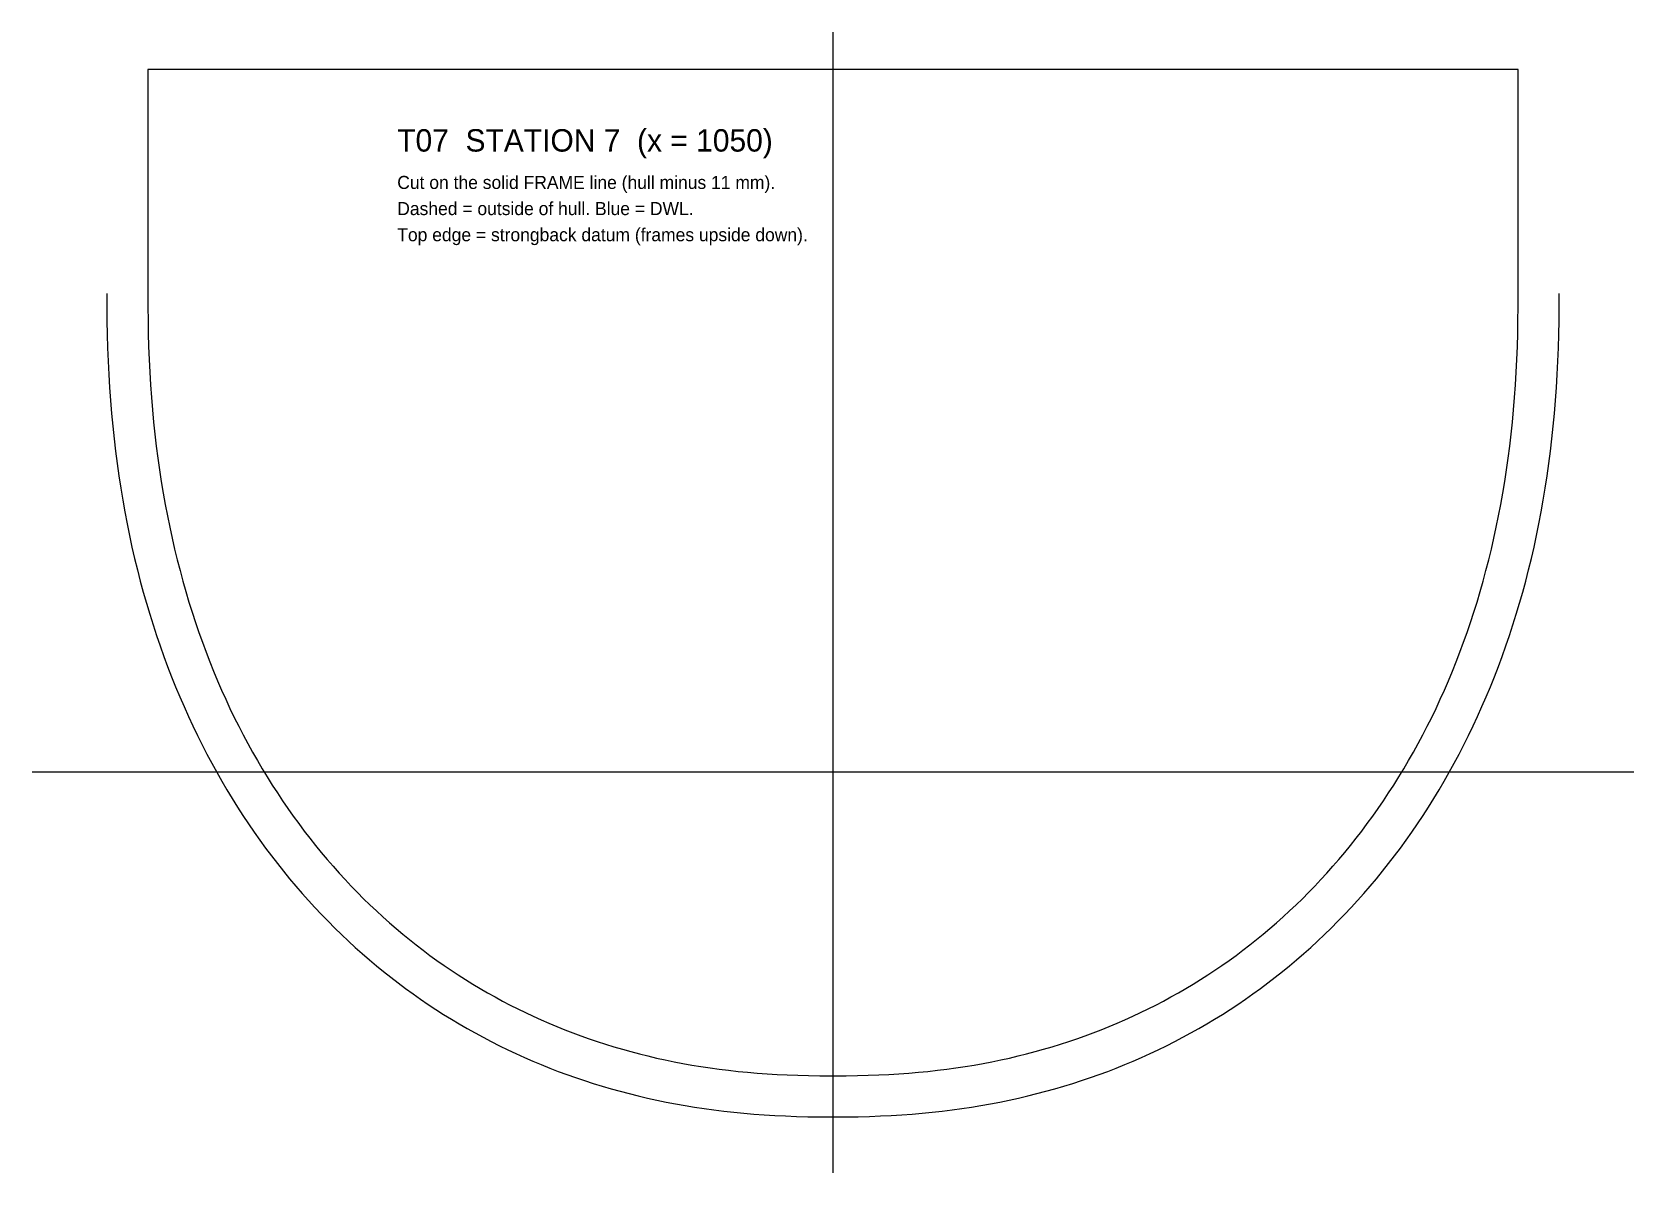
# Model space of a CAD drawing. Extents: x -214 to 214, y -5 to 300.
import ezdxf

# ---------------------------------------------------------------- set-up
doc = ezdxf.new("R2010")
doc.units = 0

msp = doc.modelspace()

# ---------------------------------------------------------------- linework, layer by layer
at = {"layer": 'CENTRELINE'}
msp.add_lwpolyline([(0, -5.4), (0, 300)], dxfattribs=at)
at = {"layer": 'DWL'}
msp.add_lwpolyline([(-214.444, 102), (214.444, 102)], dxfattribs=at)
at = {"layer": 'FRAME_CUT'}
msp.add_lwpolyline([(-183.444, 230.033), (-183.434, 226.386), (-183.396, 222.819), (-183.327, 219.293), (-183.226, 215.806), (-183.092, 212.353), (-182.923, 208.936), (-182.72, 205.553), (-182.481, 202.204), (-182.208, 198.887), (-181.901, 195.604), (-181.558, 192.354), (-181.181, 189.136), (-180.769, 185.95), (-180.324, 182.796), (-179.844, 179.675), (-179.331, 176.585), (-178.785, 173.528), (-178.205, 170.502), (-177.594, 167.508), (-176.95, 164.545), (-176.274, 161.614), (-175.567, 158.714), (-174.829, 155.846), (-174.06, 153.009), (-173.261, 150.204), (-172.432, 147.43), (-171.573, 144.687), (-170.685, 141.975), (-169.769, 139.294), (-168.824, 136.644), (-167.851, 134.025), (-166.85, 131.438), (-165.823, 128.881), (-164.768, 126.355), (-163.687, 123.86), (-162.579, 121.396), (-161.446, 118.962), (-160.287, 116.56), (-159.103, 114.188), (-157.895, 111.846), (-156.662, 109.535), (-155.404, 107.255), (-154.123, 105.005), (-152.819, 102.786), (-151.491, 100.597), (-150.141, 98.439), (-148.768, 96.311), (-147.373, 94.213), (-145.955, 92.145), (-144.517, 90.108), (-143.056, 88.101), (-141.575, 86.124), (-140.073, 84.177), (-138.55, 82.26), (-137.008, 80.373), (-135.445, 78.516), (-133.862, 76.689), (-132.26, 74.891), (-130.638, 73.124), (-128.998, 71.386), (-127.338, 69.679), (-125.66, 68), (-123.964, 66.352), (-122.249, 64.733), (-120.517, 63.144), (-118.766, 61.584), (-116.998, 60.053), (-115.213, 58.553), (-113.41, 57.081), (-111.591, 55.639), (-109.754, 54.226), (-107.901, 52.843), (-106.031, 51.489), (-104.145, 50.164), (-102.242, 48.868), (-100.323, 47.602), (-98.388, 46.365), (-96.437, 45.156), (-94.47, 43.977), (-92.488, 42.827), (-90.49, 41.706), (-88.476, 40.615), (-86.446, 39.552), (-84.401, 38.518), (-82.341, 37.513), (-80.265, 36.537), (-78.174, 35.59), (-76.067, 34.672), (-73.945, 33.783), (-71.807, 32.923), (-69.654, 32.092), (-67.485, 31.29), (-65.3, 30.516), (-63.099, 29.772), (-60.882, 29.056), (-58.649, 28.37), (-56.4, 27.712), (-54.134, 27.083), (-51.85, 26.484), (-49.549, 25.913), (-47.231, 25.371), (-44.893, 24.858), (-42.537, 24.374), (-40.161, 23.919), (-37.764, 23.493), (-35.345, 23.097), (-32.904, 22.729), (-30.438, 22.39), (-27.945, 22.081), (-25.425, 21.801), (-22.872, 21.55), (-20.285, 21.328), (-17.658, 21.136), (-14.985, 20.973), (-12.256, 20.839), (-9.455, 20.735), (-6.558, 20.66), (-3.51, 20.615), (0, 20.6), (3.51, 20.615), (6.558, 20.66), (9.455, 20.735), (12.256, 20.839), (14.985, 20.973), (17.658, 21.136), (20.285, 21.328), (22.872, 21.55), (25.425, 21.801), (27.945, 22.081), (30.438, 22.39), (32.904, 22.729), (35.345, 23.097), (37.764, 23.493), (40.161, 23.919), (42.537, 24.374), (44.893, 24.858), (47.231, 25.371), (49.549, 25.913), (51.85, 26.484), (54.134, 27.083), (56.4, 27.712), (58.649, 28.37), (60.882, 29.056), (63.099, 29.772), (65.3, 30.516), (67.485, 31.29), (69.654, 32.092), (71.807, 32.923), (73.945, 33.783), (76.067, 34.672), (78.174, 35.59), (80.265, 36.537), (82.341, 37.513), (84.401, 38.518), (86.446, 39.552), (88.476, 40.615), (90.49, 41.706), (92.488, 42.827), (94.47, 43.977), (96.437, 45.156), (98.388, 46.365), (100.323, 47.602), (102.242, 48.868), (104.145, 50.164), (106.031, 51.489), (107.901, 52.843), (109.754, 54.226), (111.591, 55.639), (113.41, 57.081), (115.213, 58.553), (116.998, 60.053), (118.766, 61.584), (120.517, 63.144), (122.249, 64.733), (123.964, 66.352), (125.66, 68), (127.338, 69.679), (128.998, 71.386), (130.638, 73.124), (132.26, 74.891), (133.862, 76.689), (135.445, 78.516), (137.008, 80.373), (138.55, 82.26), (140.073, 84.177), (141.575, 86.124), (143.056, 88.101), (144.517, 90.108), (145.955, 92.145), (147.373, 94.213), (148.768, 96.311), (150.141, 98.439), (151.491, 100.597), (152.819, 102.786), (154.123, 105.005), (155.404, 107.255), (156.662, 109.535), (157.895, 111.846), (159.103, 114.188), (160.287, 116.56), (161.446, 118.962), (162.579, 121.396), (163.687, 123.86), (164.768, 126.355), (165.823, 128.881), (166.85, 131.438), (167.851, 134.025), (168.824, 136.644), (169.769, 139.294), (170.685, 141.975), (171.573, 144.687), (172.432, 147.43), (173.261, 150.204), (174.06, 153.009), (174.829, 155.846), (175.567, 158.714), (176.274, 161.614), (176.95, 164.545), (177.594, 167.508), (178.205, 170.502), (178.785, 173.528), (179.331, 176.585), (179.844, 179.675), (180.324, 182.796), (180.769, 185.95), (181.181, 189.136), (181.558, 192.354), (181.901, 195.604), (182.208, 198.887), (182.481, 202.204), (182.72, 205.553), (182.923, 208.936), (183.092, 212.353), (183.226, 215.806), (183.327, 219.293), (183.396, 222.819), (183.434, 226.386), (183.444, 230.033), (183.444, 290), (-183.444, 290)], close=True, dxfattribs=at)
at = {"layer": 'HULL_OUTSIDE'}
msp.add_lwpolyline([(-194.444, 230), (-194.434, 226.311), (-194.395, 222.654), (-194.324, 219.027), (-194.22, 215.432), (-194.081, 211.868), (-193.907, 208.335), (-193.696, 204.833), (-193.449, 201.362), (-193.166, 197.923), (-192.846, 194.514), (-192.491, 191.137), (-192.098, 187.791), (-191.67, 184.476), (-191.206, 181.192), (-190.706, 177.939), (-190.171, 174.717), (-189.601, 171.527), (-188.996, 168.367), (-188.357, 165.239), (-187.684, 162.142), (-186.977, 159.075), (-186.237, 156.04), (-185.464, 153.037), (-184.658, 150.064), (-183.82, 147.122), (-182.951, 144.212), (-182.049, 141.333), (-181.117, 138.484), (-180.154, 135.667), (-179.16, 132.881), (-178.137, 130.127), (-177.084, 127.403), (-176.001, 124.71), (-174.89, 122.049), (-173.75, 119.419), (-172.582, 116.82), (-171.386, 114.251), (-170.163, 111.715), (-168.912, 109.209), (-167.635, 106.734), (-166.331, 104.291), (-165.001, 101.878), (-163.645, 99.497), (-162.263, 97.147), (-160.857, 94.828), (-159.425, 92.54), (-157.969, 90.283), (-156.489, 88.057), (-154.985, 85.863), (-153.457, 83.7), (-151.906, 81.567), (-150.332, 79.466), (-148.735, 77.396), (-147.115, 75.357), (-145.474, 73.35), (-143.81, 71.373), (-142.125, 69.428), (-140.418, 67.513), (-138.69, 65.63), (-136.942, 63.778), (-135.172, 61.957), (-133.383, 60.167), (-131.573, 58.408), (-129.743, 56.681), (-127.894, 54.984), (-126.025, 53.319), (-124.137, 51.685), (-122.23, 50.082), (-120.305, 48.51), (-118.36, 46.969), (-116.398, 45.459), (-114.417, 43.981), (-112.418, 42.533), (-110.402, 41.117), (-108.367, 39.732), (-106.316, 38.378), (-104.247, 37.055), (-102.161, 35.763), (-100.058, 34.502), (-97.938, 33.273), (-95.802, 32.074), (-93.649, 30.907), (-91.48, 29.771), (-89.294, 28.666), (-87.092, 27.592), (-84.874, 26.549), (-82.639, 25.537), (-80.389, 24.557), (-78.123, 23.607), (-75.84, 22.689), (-73.542, 21.802), (-71.228, 20.946), (-68.897, 20.121), (-66.551, 19.327), (-64.188, 18.565), (-61.809, 17.833), (-59.413, 17.133), (-57.001, 16.464), (-54.572, 15.826), (-52.125, 15.219), (-49.661, 14.643), (-47.178, 14.098), (-44.677, 13.584), (-42.157, 13.102), (-39.616, 12.651), (-37.054, 12.23), (-34.471, 11.841), (-31.863, 11.483), (-29.23, 11.156), (-26.57, 10.861), (-23.88, 10.596), (-21.156, 10.363), (-18.395, 10.16), (-15.588, 9.989), (-12.728, 9.849), (-9.801, 9.74), (-6.78, 9.662), (-3.611, 9.616), (0, 9.6), (3.611, 9.616), (6.78, 9.662), (9.801, 9.74), (12.728, 9.849), (15.588, 9.989), (18.395, 10.16), (21.156, 10.363), (23.88, 10.596), (26.57, 10.861), (29.23, 11.156), (31.863, 11.483), (34.471, 11.841), (37.054, 12.23), (39.616, 12.651), (42.157, 13.102), (44.677, 13.584), (47.178, 14.098), (49.661, 14.643), (52.125, 15.219), (54.572, 15.826), (57.001, 16.464), (59.413, 17.133), (61.809, 17.833), (64.188, 18.565), (66.551, 19.327), (68.897, 20.121), (71.228, 20.946), (73.542, 21.802), (75.84, 22.689), (78.123, 23.607), (80.389, 24.557), (82.639, 25.537), (84.874, 26.549), (87.092, 27.592), (89.294, 28.666), (91.48, 29.771), (93.649, 30.907), (95.802, 32.074), (97.938, 33.273), (100.058, 34.502), (102.161, 35.763), (104.247, 37.055), (106.316, 38.378), (108.367, 39.732), (110.402, 41.117), (112.418, 42.533), (114.417, 43.981), (116.398, 45.459), (118.36, 46.969), (120.305, 48.51), (122.23, 50.082), (124.137, 51.685), (126.025, 53.319), (127.894, 54.984), (129.743, 56.681), (131.573, 58.408), (133.383, 60.167), (135.172, 61.957), (136.942, 63.778), (138.69, 65.63), (140.418, 67.513), (142.125, 69.428), (143.81, 71.373), (145.474, 73.35), (147.115, 75.357), (148.735, 77.396), (150.332, 79.466), (151.906, 81.567), (153.457, 83.7), (154.985, 85.863), (156.489, 88.057), (157.969, 90.283), (159.425, 92.54), (160.857, 94.828), (162.263, 97.147), (163.645, 99.497), (165.001, 101.878), (166.331, 104.291), (167.635, 106.734), (168.912, 109.209), (170.163, 111.715), (171.386, 114.251), (172.582, 116.82), (173.75, 119.419), (174.89, 122.049), (176.001, 124.71), (177.084, 127.403), (178.137, 130.127), (179.16, 132.881), (180.154, 135.667), (181.117, 138.484), (182.049, 141.333), (182.951, 144.212), (183.82, 147.122), (184.658, 150.064), (185.464, 153.037), (186.237, 156.04), (186.977, 159.075), (187.684, 162.142), (188.357, 165.239), (188.996, 168.367), (189.601, 171.527), (190.171, 174.717), (190.706, 177.939), (191.206, 181.192), (191.67, 184.476), (192.098, 187.791), (192.491, 191.137), (192.846, 194.514), (193.166, 197.923), (193.449, 201.362), (193.696, 204.833), (193.907, 208.335), (194.081, 211.868), (194.22, 215.432), (194.324, 219.027), (194.395, 222.654), (194.434, 226.311), (194.444, 230)], dxfattribs=at)

# ---------------------------------------------------------------- texts
at = {"layer": 'TEXT'}
for s, height, p in [('T07  STATION 7  (x = 1050)', 6, (-116.667, 268)), ('Cut on the solid FRAME line (hull minus 11 mm).', 3.5, (-116.667, 258)), ('Dashed = outside of hull. Blue = DWL.', 3.5, (-116.667, 251)), ('Top edge = strongback datum (frames upside down).', 3.5, (-116.667, 244))]:
    msp.add_text(s, height=height, dxfattribs=at).set_placement(p)

doc.saveas('drawing.dxf')
